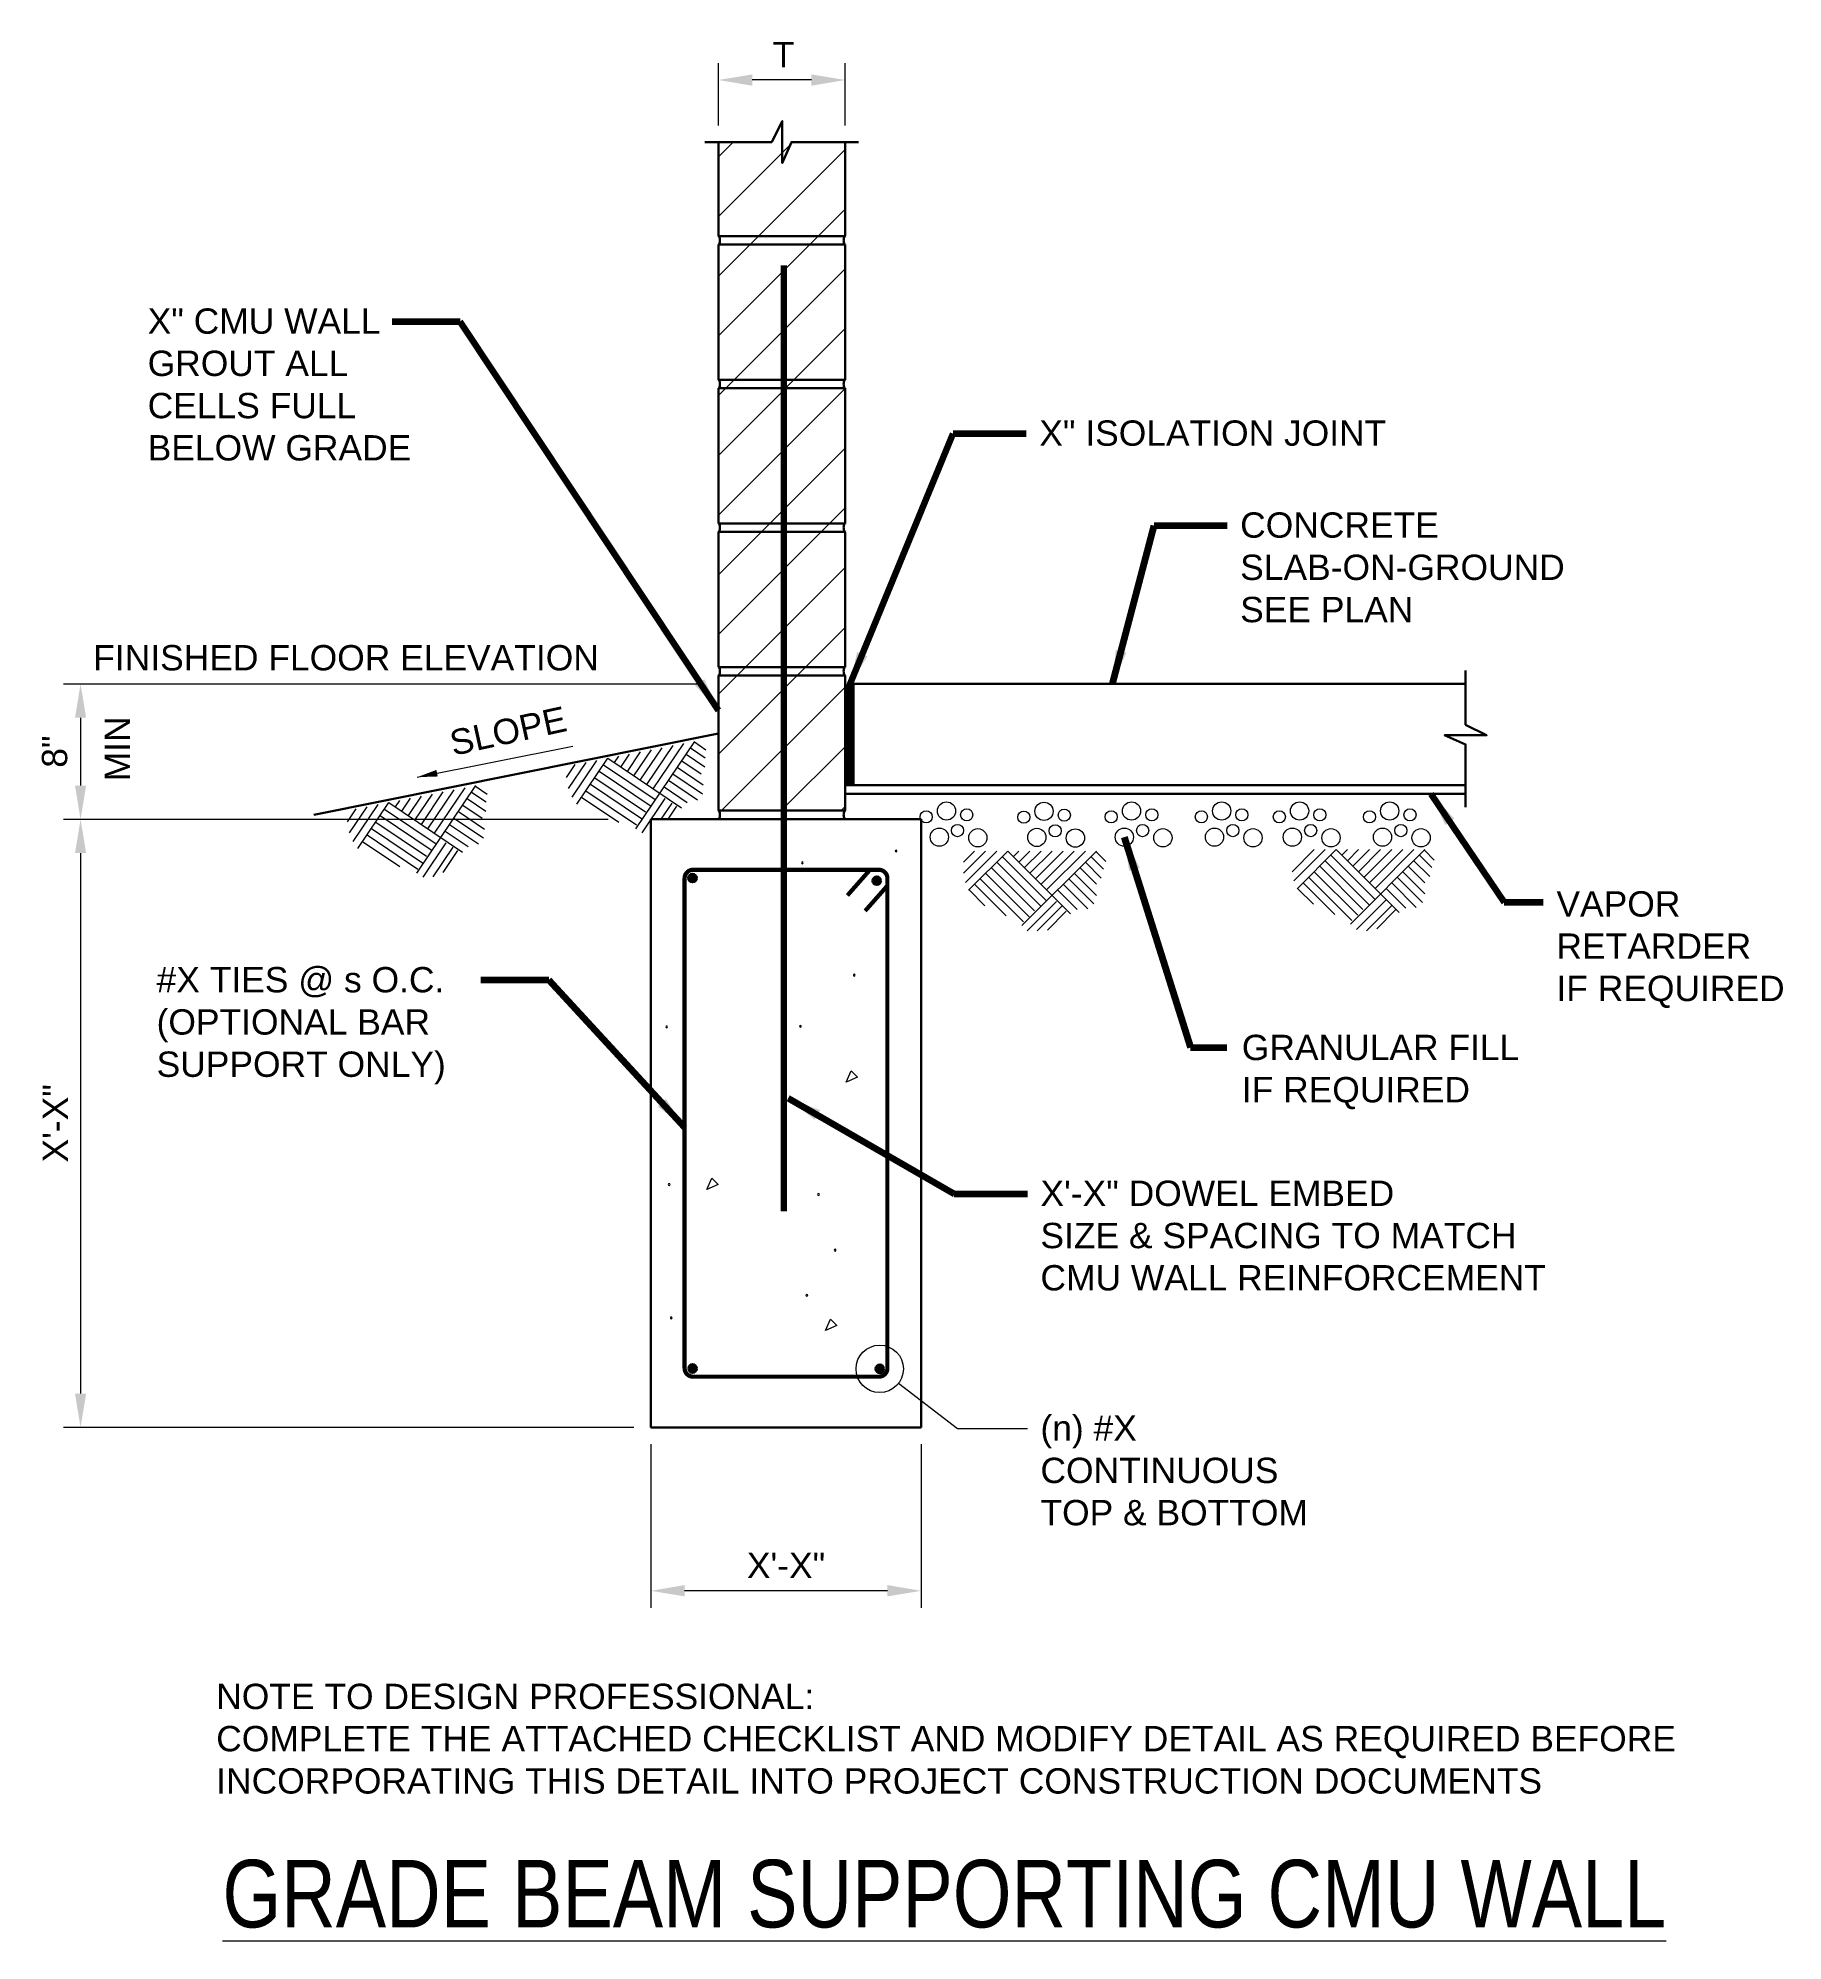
# Model space of a CAD drawing. Header units: inches. Extents: x -934 to -831, y 1631 to 1744.
import ezdxf

# ---------------------------------------------------------------- set-up
doc = ezdxf.new("R2010")
doc.units = ezdxf.units.IN
doc.header["$LTSCALE"] = 5
doc.header["$MEASUREMENT"] = 0
for name, color, linetype, lineweight in [('S-ANNO-DIMS', 1, 'Continuous', 20), ('S-ANNO-TEXT', 7, 'Continuous', 20), ('S-DELT-PATT', 7, 'Continuous', 15), ('S-DETL', 3, 'Continuous', 30)]:
    doc.layers.add(name, color=color, linetype=linetype, lineweight=lineweight)
doc.styles.add('Romans', font='arial.ttf')
doc.dimstyles.get("Standard").update_dxf_attribs({"dimtxt": 0.18, "dimasz": 0.18, "dimexe": 0.18, "dimexo": 0.0625, "dimgap": 0.09, "dimtad": 0, "dimtih": 1, "dimtoh": 1, "dimdec": 4, "dimzin": 0, "dimdsep": 46, "dimtxsty": 'Standard', "dimcen": 0.09, "dimadec": 0, "dimazin": 0, "dimtfac": 1, "dimtdec": 4, "dimtofl": 0, "dimtmove": 0, "dimatfit": 3, "dimfxl": 1, "dimtolj": 1, "dimtzin": 0, "dimarcsym": 0})
doc.dimstyles.new('Ticks', dxfattribs={"dimscale": 12, "dimtxt": 0.1, "dimasz": 0.1, "dimexe": 0.06, "dimexo": 0.06, "dimgap": 0.04, "dimtad": 1, "dimzin": 12, "dimdsep": 46, "dimtxsty": 'Standard', "dimblk": 'ARCHTICK', "dimcen": 0, "dimdle": 0.06, "dimclrd": 256, "dimclre": 256, "dimclrt": 256, "dimaunit": 1, "dimadec": 3, "dimazin": 3, "dimtfac": 1, "dimtofl": 0, "dimtmove": 0, "dimatfit": 3, "dimfxl": 0.18, "dimtolj": 1, "dimtzin": 0, "dimlwd": -1, "dimlwe": -1, "dimarcsym": 0})

# ---------------------------------------------------------------- blocks, each defined once
blk = doc.blocks.new('_ArchTick')
at = {"color": 0, "linetype": 'ByBlock', "const_width": 0.15}
blk.add_lwpolyline([(-0.5, -0.5), (0.5, 0.5)], dxfattribs=at)
blk = doc.blocks.new('*D1')
at = {"layer": 'Defpoints', "color": 0, "transparency": 16777216}
for p in [(-899.3, 1697.87), (-931.52, 1661.88), (-897.77, 1661.88)]:
    blk.add_point(p, dxfattribs=at)
at = {"layer": 'S-ANNO-DIMS', "transparency": 16777216}
for p, q in [((-900.3, 1697.87), (-932.52, 1697.87)), ((-931.52, 1695.87), (-931.52, 1663.88)), ((-898.77, 1661.88), (-932.52, 1661.88))]:
    blk.add_line(p, q, dxfattribs=at)
for points in [[(-931.85, 1695.87), (-931.19, 1695.87), (-931.52, 1697.87)], [(-931.85, 1663.88), (-931.19, 1663.88), (-931.52, 1661.88)]]:
    blk.add_solid(points, dxfattribs=at)
at = {"layer": 'S-ANNO-DIMS', "transparency": 16777216, "insert": (-933.02, 1679.88), "char_height": 1.5, "attachment_point": 5, "rotation": 90, "style": 'Romans'}
blk.add_mtext('\\A1;X\'-X"', dxfattribs=at)
blk = doc.blocks.new('*D2')
at = {"layer": 'Defpoints', "color": 0, "transparency": 16777216}
for p in [(-893.77, 1705.88), (-931.52, 1697.87), (-931.52, 1697.87)]:
    blk.add_point(p, dxfattribs=at)
at = {"layer": 'S-ANNO-DIMS', "transparency": 16777216}
for p, q in [((-894.77, 1705.88), (-932.52, 1705.88)), ((-931.52, 1703.88), (-931.52, 1699.87))]:
    blk.add_line(p, q, dxfattribs=at)
for points in [[(-931.85, 1703.88), (-931.19, 1703.88), (-931.52, 1705.88)], [(-931.85, 1699.87), (-931.19, 1699.87), (-931.52, 1697.87)]]:
    blk.add_solid(points, dxfattribs=at)
at = {"layer": 'S-ANNO-DIMS', "transparency": 16777216, "insert": (-933.05, 1701.88), "char_height": 1.5, "attachment_point": 5, "rotation": 90, "style": 'Romans'}
blk.add_mtext('\\A1;8"', dxfattribs=at)
blk = doc.blocks.new('*D3')
at = {"layer": 'Defpoints', "color": 0, "transparency": 16777216}
for p in [(-893.77, 1741.63), (-893.77, 1737.94), (-886.27, 1737.94)]:
    blk.add_point(p, dxfattribs=at)
at = {"layer": 'S-ANNO-DIMS', "transparency": 16777216}
for p, q in [((-893.77, 1738.94), (-893.77, 1742.63)), ((-886.27, 1738.94), (-886.27, 1742.63)), ((-888.27, 1741.63), (-891.77, 1741.63))]:
    blk.add_line(p, q, dxfattribs=at)
for points in [[(-891.77, 1741.96), (-891.77, 1741.29), (-893.77, 1741.63)], [(-888.27, 1741.96), (-888.27, 1741.29), (-886.27, 1741.63)]]:
    blk.add_solid(points, dxfattribs=at)
at = {"layer": 'S-ANNO-DIMS', "transparency": 16777216, "insert": (-889.92, 1743.13), "char_height": 1.5, "attachment_point": 5, "style": 'Romans'}
blk.add_mtext('\\A1;T', dxfattribs=at)
blk = doc.blocks.new('*D4')
at = {"layer": 'Defpoints', "color": 0, "transparency": 16777216}
for p in [(-897.77, 1661.88), (-881.77, 1661.88), (-897.77, 1652.21)]:
    blk.add_point(p, dxfattribs=at)
at = {"layer": 'S-ANNO-DIMS', "transparency": 16777216}
for p, q in [((-897.77, 1660.88), (-897.77, 1651.21)), ((-881.77, 1660.88), (-881.77, 1651.21)), ((-883.77, 1652.21), (-895.77, 1652.21))]:
    blk.add_line(p, q, dxfattribs=at)
for points in [[(-895.77, 1652.55), (-895.77, 1651.88), (-897.77, 1652.21)], [(-883.77, 1652.55), (-883.77, 1651.88), (-881.77, 1652.21)]]:
    blk.add_solid(points, dxfattribs=at)
at = {"layer": 'S-ANNO-DIMS', "transparency": 16777216, "insert": (-889.77, 1653.71), "char_height": 1.5, "attachment_point": 5, "style": 'Romans'}
blk.add_mtext('\\A1;X\'-X"', dxfattribs=at)

msp = doc.modelspace()

# ---------------------------------------------------------------- hatches: boundary and pattern name
at = {"layer": 'S-DELT-PATT'}
h = msp.add_hatch(dxfattribs=at)
h.set_pattern_fill('ANSI31', color=256, scale=20)
h.set_pattern_definition([(45, (-1488.2107, 2479.0842), (-1.767767, 1.767767), [])])
h.paths.add_polyline_path([(-886.2733219, 1737.9551998), (-893.7733219, 1737.9551998), (-893.7733219, 1698.3842946), (-886.2733219, 1698.3842946)])
at = {"layer": 'S-DETL'}
h = msp.add_hatch(color=256, dxfattribs=at)
h.dxf.hatch_style = 1
h.paths.add_polyline_path([(-895.5570685, 1694.3932193, 1), (-895.0570685, 1694.3932193, 1)])
h = msp.add_hatch(color=256, dxfattribs=at)
h.dxf.hatch_style = 1
h.paths.add_polyline_path([(-884.6543009, 1694.2376676, 1), (-884.1543009, 1694.2376676, 1)])
h = msp.add_hatch(color=256, dxfattribs=at)
h.dxf.hatch_style = 1
h.paths.add_polyline_path([(-895.5507739, 1665.3657196, 1), (-895.0507739, 1665.3657196, 1)])
h = msp.add_hatch(color=256, dxfattribs=at)
h.dxf.hatch_style = 1
h.paths.add_polyline_path([(-884.476374, 1665.3467147, 1), (-883.976374, 1665.3467147, 1)])

# ---------------------------------------------------------------- linework, layer by layer
at = {"layer": 'S-ANNO-TEXT', "flags": 128}
msp.add_lwpolyline([(-883.112916, 1664.4922047), (-879.6231497, 1661.8140253), (-875.4905699, 1661.8140253)], dxfattribs=at)
at = {"layer": 'S-ANNO-TEXT'}
msp.add_circle((-884.226374, 1665.3467147), 1.4035583, dxfattribs=at)
at = {"layer": 'S-DELT-PATT'}
for p, q in [((-899.1623399, 1700.7092394), (-898.3847937, 1701.8620293)), ((-898.7780766, 1700.4500573), (-897.7413483, 1701.9871106)), ((-898.657745, 1697.3128976), (-895.1675666, 1702.4874355)), ((-898.3938133, 1700.1908752), (-897.0979029, 1702.1121918)), ((-898.00955, 1699.9316931), (-896.4544575, 1702.237273)), ((-897.6252867, 1699.672511), (-895.8110121, 1702.3623543)), ((-895.4267487, 1702.1031722), (-894.56178, 1701.5197517)), ((-895.1929665, 1702.4497777), (-894.5078907, 1701.9876933)), ((-902.7638303, 1700.3430153), (-902.2454661, 1701.1115419)), ((-902.6387491, 1699.6995699), (-901.6020207, 1701.2366232)), ((-902.4261939, 1699.1858134), (-900.9585753, 1701.3617044)), ((-902.1497827, 1698.7667297), (-900.3151299, 1701.4867856)), ((-900.8334941, 1700.718259), (-897.7538926, 1698.641096)), ((-900.574312, 1701.1025223), (-897.5147018, 1699.0388433)), ((-900.3151299, 1701.4867856), (-895.9563062, 1698.546799)), ((-899.9308666, 1701.2276036), (-899.6716845, 1701.6118669)), ((-899.5466033, 1700.9684215), (-899.0282391, 1701.7369481)), ((-896.204295, 1700.9503822), (-894.6672417, 1699.9136539)), ((-895.9451129, 1701.3346455), (-894.792323, 1700.5570993)), ((-895.6859308, 1701.7189089), (-894.581105, 1700.973707)), ((-911.61474, 1694.6920068), (-908.1245616, 1699.8665447)), ((-910.9665449, 1697.3108023), (-909.4114524, 1699.6163822)), ((-910.5822816, 1697.0516202), (-908.768007, 1699.7414635)), ((-908.1499614, 1699.8288869), (-907.4648856, 1699.3668025)), ((-901.6110403, 1699.565469), (-898.6113929, 1697.5422273)), ((-901.3518583, 1699.9497324), (-898.332221, 1697.9130147)), ((-901.0926762, 1700.3339957), (-898.0930287, 1698.3107539)), ((-896.9818413, 1699.7975923), (-895.6171766, 1698.8771314)), ((-896.7226592, 1700.1818556), (-895.0182, 1699.0322065)), ((-896.4634771, 1700.5661189), (-894.7190369, 1699.38951)), ((-915.7208253, 1697.7221245), (-915.2024611, 1698.4906511)), ((-915.595744, 1697.0786791), (-914.5590157, 1698.6157324)), ((-915.3831888, 1696.5649226), (-913.9155703, 1698.7408136)), ((-915.1067777, 1696.1458389), (-913.2721249, 1698.8658948)), ((-913.531307, 1698.4816315), (-910.4716967, 1696.4179525)), ((-913.2721249, 1698.8658948), (-908.9133011, 1695.9259082)), ((-912.8878615, 1698.6067127), (-912.6286795, 1698.9909761)), ((-912.5035982, 1698.3475307), (-911.9852341, 1699.1160573)), ((-912.1193349, 1698.0883486), (-911.3417886, 1699.2411385)), ((-911.7350716, 1697.8291665), (-910.6983432, 1699.3662198)), ((-911.3508083, 1697.5699844), (-910.0548978, 1699.491301)), ((-908.9021079, 1698.7137547), (-907.7493179, 1697.9362085)), ((-908.6429258, 1699.098018), (-907.5380999, 1698.3528161)), ((-908.3837437, 1699.4822814), (-907.518775, 1698.8988609)), ((-901.8702224, 1699.1812057), (-899.6700924, 1697.6972312)), ((-898.2924724, 1697.0665175), (-896.9173429, 1699.1052842)), ((-897.1592651, 1697.8842946), (-896.5175842, 1698.8356506)), ((-896.7521296, 1697.8842946), (-896.237754, 1698.6469077)), ((-914.3088532, 1697.3288416), (-911.289216, 1695.2921239)), ((-914.0496711, 1697.7131049), (-911.0500236, 1695.6898631)), ((-913.790489, 1698.0973682), (-910.7108875, 1696.0202052)), ((-909.6796541, 1697.5609648), (-907.975195, 1696.4113157)), ((-909.420472, 1697.9452281), (-907.6760319, 1696.7686192)), ((-909.16129, 1698.3294914), (-907.6242367, 1697.2927631)), ((-914.8272174, 1696.5603149), (-912.6270874, 1695.0763404)), ((-914.5680353, 1696.9445782), (-911.5683878, 1694.9213365)), ((-911.2494673, 1694.4456267), (-909.8743379, 1696.4843934)), ((-910.6474818, 1694.4758146), (-909.4745791, 1696.2147598)), ((-909.9388362, 1697.1767015), (-908.5741715, 1696.2562406)), ((-910.0710566, 1694.7268034), (-909.194749, 1696.0260169)), ((-879.2683883, 1694.683115), (-877.957408, 1695.9940953)), ((-879.2683883, 1695.3386051), (-878.6128981, 1695.9940953)), ((-879.1577743, 1694.1382388), (-877.3019179, 1695.9940953)), ((-878.9664122, 1693.6741109), (-876.6464278, 1695.9940953)), ((-877.629663, 1695.0108601), (-875.0712112, 1692.4524002)), ((-877.3019179, 1695.3386051), (-874.6752706, 1692.7119579)), ((-876.9741728, 1695.6663502), (-874.3645765, 1693.0567539)), ((-876.6464278, 1695.9940953), (-872.928709, 1692.2763765)), ((-876.3186827, 1695.6663502), (-875.9909376, 1695.9940953)), ((-875.9909376, 1695.3386051), (-875.3354475, 1695.9940953)), ((-875.8159627, 1691.5806393), (-871.4025067, 1695.9940953)), ((-875.6631926, 1695.0108601), (-874.6799574, 1695.9940953)), ((-875.3354475, 1694.683115), (-874.0244672, 1695.9940953)), ((-875.0077024, 1694.35537), (-873.3689771, 1695.9940953)), ((-874.6799574, 1694.0276249), (-872.713487, 1695.9940953)), ((-874.3522123, 1693.6998798), (-872.0579969, 1695.9940953)), ((-872.3857419, 1695.0108601), (-871.4025067, 1694.0276249)), ((-872.0579969, 1695.3386051), (-871.1156725, 1694.3962725)), ((-871.7302518, 1695.6663502), (-870.9925059, 1694.9285961)), ((-871.4346258, 1695.9619763), (-870.8503137, 1695.377656)), ((-859.827183, 1694.7687289), (-858.5162028, 1696.0797092)), ((-859.7165691, 1694.2238528), (-857.8607127, 1696.0797092)), ((-859.5252069, 1693.7597248), (-857.2052225, 1696.0797092)), ((-858.1884577, 1695.096474), (-855.630006, 1692.5380141)), ((-857.8607127, 1695.4242191), (-855.2340654, 1692.7975718)), ((-857.5329676, 1695.7519641), (-854.9233713, 1693.1423678)), ((-857.2052225, 1696.0797092), (-853.4875037, 1692.3619904)), ((-856.8774775, 1695.7519641), (-856.5497324, 1696.0797092)), ((-856.5497324, 1695.4242191), (-855.8942423, 1696.0797092)), ((-856.3747575, 1691.6662532), (-851.9613015, 1696.0797092)), ((-856.2219873, 1695.096474), (-855.2387521, 1696.0797092)), ((-855.8942423, 1694.7687289), (-854.583262, 1696.0797092)), ((-855.5664972, 1694.4409839), (-853.9277719, 1696.0797092)), ((-855.2387521, 1694.1132388), (-853.2722818, 1696.0797092)), ((-854.9110071, 1693.7854937), (-852.6167916, 1696.0797092)), ((-852.9445367, 1695.096474), (-851.9613015, 1694.1132388)), ((-852.6167916, 1695.4242191), (-851.6744672, 1694.4818865)), ((-852.2890466, 1695.7519641), (-851.5513006, 1695.01421)), ((-851.9934205, 1696.0475902), (-851.4091084, 1695.4632699)), ((-878.6128981, 1694.0276249), (-876.7363692, 1692.1510878)), ((-878.2851531, 1694.35537), (-875.7267014, 1691.79691)), ((-877.957408, 1694.683115), (-875.3819054, 1692.1076124)), ((-873.3689771, 1694.0276249), (-871.9152147, 1692.5738543)), ((-873.0412321, 1694.35537), (-871.5533678, 1692.8675057)), ((-872.713487, 1694.683115), (-871.4025067, 1693.3721348)), ((-859.1716929, 1694.1132388), (-857.295164, 1692.2367017)), ((-858.8439478, 1694.4409839), (-856.2854961, 1691.882524)), ((-858.5162028, 1694.7687289), (-855.9407001, 1692.1932263)), ((-853.9277719, 1694.1132388), (-852.4740095, 1692.6594682)), ((-853.6000268, 1694.4409839), (-852.1121626, 1692.9531196)), ((-853.2722818, 1694.7687289), (-851.9613015, 1693.4577487)), ((-878.9406432, 1693.6998798), (-878.0017519, 1692.7609885)), ((-875.5044165, 1691.2690848), (-873.7655159, 1693.0079854)), ((-874.907732, 1691.2687871), (-873.4245545, 1692.7519646)), ((-873.6967222, 1693.6998798), (-872.5327766, 1692.535926)), ((-859.499438, 1693.7854937), (-858.5605467, 1692.8466025)), ((-856.0140353, 1691.3478358), (-854.2751347, 1693.0867364)), ((-855.4173508, 1691.2625975), (-853.9341733, 1692.745775)), ((-854.2555169, 1693.7854937), (-853.0915713, 1692.6215399)), ((-874.2940048, 1691.3202294), (-873.1858823, 1692.4283519)), ((-854.8036236, 1691.3989804), (-853.6955012, 1692.5071029))]:
    msp.add_line(p, q, dxfattribs=at)
at = {"layer": 'S-DELT-PATT', "flags": 128}
for points in [[(-888.8582526, 1695.2977986, 1), (-888.7545726, 1695.2977986, 1)], [(-883.3079003, 1695.997859, 1), (-883.2042203, 1695.997859, 1)], [(-885.7879027, 1688.6486121, 1), (-885.6842227, 1688.6486121, 1)], [(-896.8893791, 1685.5831938, 1), (-896.7856991, 1685.5831938, 1)], [(-888.9713179, 1685.620685, 1), (-888.8676379, 1685.620685, 1)], [(-896.7363242, 1676.25473, 1), (-896.6326442, 1676.25473, 1)], [(-887.8999773, 1675.6653758, 1), (-887.7962973, 1675.6653758, 1)], [(-886.9204675, 1672.3704135, 1), (-886.8167875, 1672.3704135, 1)], [(-888.5932315, 1669.6961504, 1), (-888.4895515, 1669.6961504, 1)], [(-896.6138868, 1668.3637642, 1), (-896.5102068, 1668.3637642, 1)]]:
    msp.add_lwpolyline(points, format="xyb", close=True, dxfattribs=at)
for points in [[(-885.5478541, 1682.6042671), (-886.2221171, 1682.3166168), (-885.9227469, 1682.9791599)], [(-893.7918574, 1676.252879), (-894.4661204, 1675.9652287), (-894.1667501, 1676.6277717)], [(-886.7696697, 1667.909599), (-887.4439327, 1667.6219486), (-887.1445625, 1668.2844917)]]:
    msp.add_lwpolyline(points, close=True, dxfattribs=at)
at = {"layer": 'S-DELT-PATT'}
for centre, radius in [((-881.4756928, 1698.0165497), 0.3599856), ((-880.2766782, 1698.3647232), 0.5399784), ((-879.0776637, 1698.1326075), 0.3599856), ((-874.5032142, 1698.3480957), 0.5399784), ((-873.3041996, 1698.11598), 0.3599856), ((-870.5249905, 1698.0165497), 0.3599856), ((-869.3259759, 1698.3647232), 0.5399784), ((-868.1269614, 1698.1326075), 0.3599856), ((-865.190431, 1698.0165497), 0.3599856), ((-863.9914165, 1698.3647232), 0.5399784), ((-862.7924019, 1698.1326075), 0.3599856), ((-860.5786614, 1698.0165497), 0.3599856), ((-859.3796468, 1698.3647232), 0.5399784), ((-858.1806323, 1698.1326075), 0.3599856), ((-855.2441019, 1698.0165497), 0.3599856), ((-854.0450874, 1698.3647232), 0.5399784), ((-852.8460728, 1698.1326075), 0.3599856), ((-880.7022862, 1696.8175351), 0.5399784), ((-879.6193295, 1697.2043322), 0.3599856), ((-878.4201275, 1696.7789117), 0.5399784), ((-875.7022287, 1697.9999221), 0.3599856), ((-874.9288221, 1696.8009076), 0.5399784), ((-873.8458655, 1697.1877046), 0.3599856), ((-872.6466634, 1696.7622841), 0.5399784), ((-869.7515839, 1696.8175351), 0.5399784), ((-868.6686272, 1697.2043322), 0.3599856), ((-867.4694252, 1696.7789117), 0.5399784), ((-864.4170244, 1696.8175351), 0.5399784), ((-863.3340678, 1697.2043322), 0.3599856), ((-862.1348657, 1696.7789117), 0.5399784), ((-859.8052548, 1696.8175351), 0.5399784), ((-858.7222981, 1697.2043322), 0.3599856), ((-857.5230961, 1696.7789117), 0.5399784), ((-854.4706953, 1696.8175351), 0.5399784), ((-853.3877387, 1697.2043322), 0.3599856), ((-852.1885366, 1696.7789117), 0.5399784)]:
    msp.add_circle(centre, radius, dxfattribs=at)
at = {"layer": 'S-DETL', "linetype": 'Continuous'}
for p, q in [((-893.7733219, 1732.3842946), (-893.7733219, 1737.9404141)), ((-886.2733219, 1732.3842946), (-886.2733219, 1737.9404141)), ((-893.7733219, 1732.3842946), (-886.2733219, 1732.3842946)), ((-893.7733219, 1723.8842946), (-893.7733219, 1731.8842946)), ((-893.7733219, 1731.8842946), (-886.2733219, 1731.8842946)), ((-886.2733219, 1723.8842946), (-886.2733219, 1731.8842946)), ((-893.7733219, 1723.8842946), (-886.2733219, 1723.8842946)), ((-893.7733219, 1715.3842946), (-893.7733219, 1723.3842946)), ((-893.7733219, 1723.3842946), (-886.2733219, 1723.3842946)), ((-886.2733219, 1715.3842946), (-886.2733219, 1723.3842946)), ((-893.7733219, 1715.3842946), (-886.2733219, 1715.3842946)), ((-893.7733219, 1714.8842946), (-886.2733219, 1714.8842946)), ((-893.7733219, 1706.8842946), (-893.7733219, 1714.8842946)), ((-886.2733219, 1706.8842946), (-886.2733219, 1714.8842946)), ((-893.7733219, 1706.8842946), (-886.2733219, 1706.8842946)), ((-893.7733219, 1706.3842946), (-886.2733219, 1706.3842946)), ((-893.7733219, 1698.3842946), (-893.7733219, 1706.3842946)), ((-886.2733219, 1698.3842946), (-886.2733219, 1706.3842946)), ((-886.1483219, 1699.8912094), (-886.1483219, 1705.8076036)), ((-886.0233219, 1699.8842946), (-886.0233219, 1705.7957395)), ((-885.8983219, 1699.8842946), (-885.8983219, 1705.8076036)), ((-885.7733219, 1705.8842946), (-849.5580755, 1705.8842946)), ((-870.4499459, 1705.8842946), (-885.7733219, 1705.8842946)), ((-885.7733219, 1699.8842946), (-885.7733219, 1705.8842946)), ((-917.7204866, 1698.1403016), (-893.7733219, 1702.9591151)), ((-885.7733219, 1699.8842946), (-886.2733219, 1699.8842946)), ((-885.7733219, 1699.8842946), (-849.5580755, 1699.8842946)), ((-893.7733219, 1698.3842946), (-886.2733219, 1698.3842946)), ((-886.2733219, 1699.3842946), (-849.5580755, 1699.3842946)), ((-897.7733219, 1697.8842946), (-897.7733219, 1661.8842946)), ((-897.7733219, 1697.8842946), (-881.7733219, 1697.8842946)), ((-881.7733219, 1697.8842946), (-881.7733219, 1661.8842946)), ((-897.7733219, 1661.8842946), (-881.7733219, 1661.8842946))]:
    msp.add_line(p, q, dxfattribs=at)
for points in [[(-894.5731852, 1737.9551998), (-890.619295, 1737.9551998), (-889.9971101, 1739.1995696), (-889.9971101, 1736.71083), (-889.4502483, 1737.9551998), (-885.481995, 1737.9551998)], [(-849.5580755, 1706.6842946), (-849.5580755, 1703.4727816), (-848.3137057, 1702.8505967), (-850.8024453, 1702.8505967), (-849.5580755, 1702.3037349), (-849.5580755, 1698.5842946)]]:
    msp.add_lwpolyline(points, dxfattribs=at)
for points, const_width in [([(-889.8983219, 1674.6619197), (-889.8983219, 1730.6606242)], 0.375), ([(-884.8103729, 1694.875019), (-886.1394474, 1693.3668456)], 0.25), ([(-883.7613415, 1693.9566967), (-885.090416, 1692.4485232)], 0.25)]:
    msp.add_lwpolyline(points, dxfattribs=dict(at, const_width=const_width))
at = {"layer": 'S-DETL', "linetype": 'Continuous', "const_width": 0.25, "flags": 128}
msp.add_lwpolyline([(-895.2733219, 1664.8842946, -0.4142135624), (-895.7733219, 1665.3842946), (-895.7733219, 1694.3842946, -0.4142135624), (-895.2733219, 1694.8842946), (-884.2733219, 1694.8842946, -0.4142135624), (-883.7733219, 1694.3842946), (-883.7733219, 1665.3842946, -0.4142135624), (-884.2733219, 1664.8842946)], format="xyb", close=True, dxfattribs=at)
at = {"layer": 'S-DETL'}
for centre in [(-895.3070685, 1694.3932193), (-884.4043009, 1694.2376676), (-895.3007739, 1665.3657196), (-884.226374, 1665.3467147)]:
    msp.add_circle(centre, 0.25, dxfattribs=at)
at = {"layer": 'S-DETL', "linetype": 'Continuous'}
for centre in [(-893.7733219, 1732.1342946), (-893.7733219, 1723.6342946), (-893.7733219, 1715.1342946), (-893.7733219, 1706.6342946), (-893.7733219, 1698.1342946)]:
    msp.add_ellipse(centre, major_axis=(0, 0.25), ratio=0.3542207071, start_param=3.1415926536, end_param=6.2831853072, dxfattribs=at)
at = {"layer": 'S-DETL', "linetype": 'Continuous', "extrusion": (0, 0, -1)}
for centre, major_axis in [((-886.2733219, 1732.1342946), (0, 0.25)), ((-886.2733219, 1723.6342946), (0, 0.25)), ((-886.2733219, 1715.1342946), (0, 0.25)), ((-886.2733219, 1706.6342946), (0, 0.25)), ((-886.0233219, 1705.8842946), (-0.25, 0)), ((-886.2733219, 1698.1342946), (0, 0.25))]:
    msp.add_ellipse(centre, major_axis=major_axis, ratio=0.3542207071, start_param=3.1415926536, end_param=6.2831853072, dxfattribs=at)

# ---------------------------------------------------------------- texts
at = {"layer": 'S-ANNO-DIMS', "insert": (-930.1023131, 1700.1227479), "char_height": 1.49999999, "attachment_point": 1, "rotation": 90, "style": 'Romans'}
msp.add_mtext('\\A1;MIN', dxfattribs=at)
at = {"layer": 'S-ANNO-TEXT', "style": 'Romans'}
for s, insert, char_height, attachment_point in [('\\A1;X" CMU WALL \\PGROUT ALL\\PCELLS FULL\\PBELOW GRADE', (-927.5491183, 1728.1110068), 1.499999989, 1), ('\\A1;X" ISOLATION JOINT', (-874.7838051, 1721.4804458), 1.499999989, 1), ('\\A1;CONCRETE \\PSLAB-ON-GROUND \\PSEE PLAN', (-862.8958443, 1716.0388471), 1.499999989, 1), ('\\A1;FINISHED FLOOR ELEVATION', (-930.7689797, 1708.1864774), 1.499999989, 1), ('\\A1;#X TIES @ s O.C.\\P(OPTIONAL BAR\\PSUPPORT ONLY)', (-927.0205976, 1689.1301537), 1.499999989, 1), ('\\A1;GRANULAR FILL\\PIF REQUIRED', (-862.7988601, 1685.1203883), 1.499999989, 1), ('\\A1;X\'-X" DOWEL EMBED\\PSIZE & SPACING TO MATCH \\PCMU WALL REINFORCEMENT', (-874.71499, 1676.489189), 1.499999989, 1), ('\\A1;(n) #X \\PCONTINUOUS \\PTOP & BOTTOM', (-874.71499, 1662.5896051), 1.499999989, 1), ('NOTE TO DESIGN PROFESSIONAL: \\PCOMPLETE THE ATTACHED CHECKLIST AND MODIFY DETAIL AS REQUIRED BEFORE \\PINCORPORATING THIS DETAIL INTO PROJECT CONSTRUCTION DOCUMENTS', (-923.4918429, 1646.7112942), 1.499999989, 1), ('{\\W0.8;\\LGRADE BEAM SUPPORTING CMU WALL}', (-880.4036781, 1636.2876926), 4, 2)]:
    msp.add_mtext(s, dxfattribs=dict(at, insert=insert, char_height=char_height, attachment_point=attachment_point))
at = {"layer": 'S-ANNO-TEXT', "insert": (-909.7924197, 1703.0893614), "char_height": 1.49999999, "attachment_point": 1, "rotation": 12.344355977, "style": 'Romans'}
msp.add_mtext('\\A1;SLOPE', dxfattribs=at)
at = {"layer": 'S-ANNO-TEXT', "linetype": 'Continuous', "insert": (-844.1783828, 1693.6162227), "char_height": 1.5, "attachment_point": 1, "style": 'Romans'}
msp.add_mtext('\\A1;\\pxql;VAPOR \\PRETARDER \\PIF REQUIRED', dxfattribs=at)

# ---------------------------------------------------------------- dimensions: what is measured, and where the dimension line sits
at = {"layer": 'S-ANNO-DIMS'}
dim = msp.add_linear_dim(base=(-893.7733219, 1741.6272493), p1=(-886.2733219, 1737.9404141), p2=(-893.7733219, 1737.9404141), text='T', dimstyle='Standard', override={"dimscale": 16, "dimtxt": 0.09375, "dimasz": 0.125, "dimexe": 0.0625, "dimgap": 0.0625, "dimtih": 0, "dimtoh": 0, "dimdec": 5, "dimlfac": 1, "dimrnd": 0.03125, "dimzin": 7, "dimlunit": 4, "dimtxsty": 'Romans', "dimcen": 0.125, "dimclrd": 256, "dimclre": 256, "dimclrt": 256, "dimadec": 4, "dimtdec": 5, "dimtofl": 1, "dimtvp": 1, "dimfrac": 2, "dimtzin": 3, "dimlwd": 65535, "dimlwe": 65535}, dxfattribs=at)
dim.commit()
dim.dimension.update_dxf_attribs({"geometry": '*D3', "text_midpoint": (-889.922462, 1741.6272493), "dimtype": 128})
for base, p1, p2, angle, text, picture, middle in [((-931.5189797, 1697.8748438), (-893.7733219, 1705.8842946), (-931.5189797, 1697.8748438), 90, '8"', '*D2', (-931.5189797, 1701.8795692)), ((-931.5189797, 1661.8842946), (-899.2954283, 1697.8748438), (-897.7733219, 1661.8842946), 90, 'X\'-X"', '*D1', (-931.5189797, 1679.8795692)), ((-897.7733219, 1652.2139886), (-881.7733219, 1661.8842946), (-897.7733219, 1661.8842946), 180, 'X\'-X"', '*D4', (-889.7733219, 1652.2139886))]:
    dim = msp.add_linear_dim(base=base, p1=p1, p2=p2, angle=angle, text=text, dimstyle='Standard', override={"dimscale": 16, "dimtxt": 0.09375, "dimasz": 0.125, "dimexe": 0.0625, "dimgap": 0.0625, "dimtih": 0, "dimtoh": 0, "dimdec": 5, "dimlfac": 1, "dimrnd": 0.03125, "dimzin": 7, "dimlunit": 4, "dimtxsty": 'Romans', "dimcen": 0.125, "dimclrd": 256, "dimclre": 256, "dimclrt": 256, "dimadec": 4, "dimtdec": 5, "dimtofl": 1, "dimtvp": 1, "dimfrac": 2, "dimtzin": 3, "dimlwd": 65535, "dimlwe": 65535}, dxfattribs=at)
    dim.commit()
    dim.dimension.update_dxf_attribs({"geometry": picture, "text_midpoint": middle, "dimtype": 128})

# ---------------------------------------------------------------- leaders
at = {"layer": 'S-ANNO-TEXT'}
for points, dimstyle, override in [([(-893.7733219, 1704.3135166), (-909.0502646, 1727.3225774), (-913.0759052, 1727.3225774)], 'Standard', {"dimscale": 16, "dimtxt": 0.09375, "dimasz": 0.125, "dimexe": 0.0625, "dimgap": 0.0625, "dimtad": 0, "dimtih": 0, "dimtoh": 0, "dimdec": 5, "dimlfac": 16, "dimrnd": 0.03125, "dimzin": 7, "dimlunit": 4, "dimtxsty": 'Romans', "dimcen": 0.125, "dimclrd": 256, "dimclre": 256, "dimclrt": 256, "dimadec": 4, "dimtdec": 5, "dimtofl": 1, "dimtvp": 1, "dimfrac": 2, "dimtzin": 3, "dimlwd": 65535, "dimlwe": 65535}), ([(-886.0233219, 1705.7957395), (-879.8810645, 1720.704866), (-875.5593849, 1720.704866)], 'Standard', {"dimscale": 16, "dimtxt": 0.09375, "dimasz": 0.125, "dimexe": 0.0625, "dimgap": 0.0625, "dimtad": 0, "dimtih": 0, "dimtoh": 0, "dimdec": 5, "dimlfac": 16, "dimrnd": 0.03125, "dimzin": 7, "dimlunit": 4, "dimtxsty": 'Romans', "dimcen": 0.125, "dimclrd": 256, "dimclre": 256, "dimclrt": 256, "dimadec": 4, "dimtdec": 5, "dimtofl": 1, "dimtvp": 1, "dimfrac": 2, "dimtzin": 3, "dimlwd": 65535, "dimlwe": 65535}), ([(-870.4499459, 1705.8842946), (-867.9931037, 1715.2632673), (-863.6714241, 1715.2632673)], 'Standard', {"dimscale": 16, "dimtxt": 0.09375, "dimasz": 0.125, "dimexe": 0.0625, "dimgap": 0.0625, "dimtad": 0, "dimtih": 0, "dimtoh": 0, "dimdec": 5, "dimlfac": 16, "dimrnd": 0.03125, "dimzin": 7, "dimlunit": 4, "dimtxsty": 'Romans', "dimcen": 0.125, "dimclrd": 256, "dimclre": 256, "dimclrt": 256, "dimadec": 4, "dimtdec": 5, "dimtofl": 1, "dimtvp": 1, "dimfrac": 2, "dimtzin": 3, "dimlwd": 65535, "dimlwe": 65535}), ([(-911.6002206, 1700.366578), (-902.378802, 1702.2109963)], 'Ticks', {"dimgap": 0.04, "dimtad": 0}), ([(-851.6145642, 1699.3842946), (-847.2760469, 1692.9770023), (-844.9629181, 1692.9770023)], 'Standard', {"dimscale": 16, "dimtxt": 0.09375, "dimasz": 0.125, "dimexe": 0.0625, "dimgap": 0.0625, "dimtad": 0, "dimtih": 0, "dimtoh": 0, "dimdec": 5, "dimlfac": 16, "dimrnd": 0.03125, "dimzin": 7, "dimlunit": 4, "dimtxsty": 'Romans', "dimcen": 0.125, "dimclrd": 256, "dimclre": 256, "dimclrt": 256, "dimadec": 4, "dimtdec": 5, "dimtofl": 1, "dimtvp": 1, "dimfrac": 2, "dimtzin": 3, "dimlwd": 65535, "dimlwe": 65535}), ([(-869.7515839, 1696.8175351), (-865.841308, 1684.3655518), (-863.6804682, 1684.3655518)], 'Standard', {"dimscale": 16, "dimtxt": 0.09375, "dimasz": 0.125, "dimexe": 0.0625, "dimgap": 0.0625, "dimtad": 0, "dimtih": 0, "dimtoh": 0, "dimdec": 5, "dimlfac": 16, "dimrnd": 0.03125, "dimzin": 7, "dimlunit": 4, "dimtxsty": 'Romans', "dimcen": 0.125, "dimclrd": 256, "dimclre": 256, "dimclrt": 256, "dimadec": 4, "dimtdec": 5, "dimtofl": 1, "dimtvp": 1, "dimfrac": 2, "dimtzin": 3, "dimlwd": 65535, "dimlwe": 65535}), ([(-895.7733219, 1679.634764), (-903.8089538, 1688.3545739), (-907.8345944, 1688.3545739)], 'Standard', {"dimscale": 16, "dimtxt": 0.09375, "dimasz": 0.125, "dimexe": 0.0625, "dimgap": 0.0625, "dimtad": 0, "dimtih": 0, "dimtoh": 0, "dimdec": 5, "dimlfac": 16, "dimrnd": 0.03125, "dimzin": 7, "dimlunit": 4, "dimtxsty": 'Romans', "dimcen": 0.125, "dimclrd": 256, "dimclre": 256, "dimclrt": 256, "dimadec": 4, "dimtdec": 5, "dimtofl": 1, "dimtvp": 1, "dimfrac": 2, "dimtzin": 3, "dimlwd": 65535, "dimlwe": 65535}), ([(-889.6483219, 1681.3708772), (-879.8122495, 1675.7136092), (-875.4905699, 1675.7136092)], 'Standard', {"dimscale": 16, "dimtxt": 0.09375, "dimasz": 0.125, "dimexe": 0.0625, "dimgap": 0.0625, "dimtad": 0, "dimtih": 0, "dimtoh": 0, "dimdec": 5, "dimlfac": 16, "dimrnd": 0.03125, "dimzin": 7, "dimlunit": 4, "dimtxsty": 'Romans', "dimcen": 0.125, "dimclrd": 256, "dimclre": 256, "dimclrt": 256, "dimadec": 4, "dimtdec": 5, "dimtofl": 1, "dimtvp": 1, "dimfrac": 2, "dimtzin": 3, "dimlwd": 65535, "dimlwe": 65535})]:
    msp.add_leader(points, dimstyle=dimstyle, override=override, dxfattribs=at)

doc.saveas('drawing.dxf')
